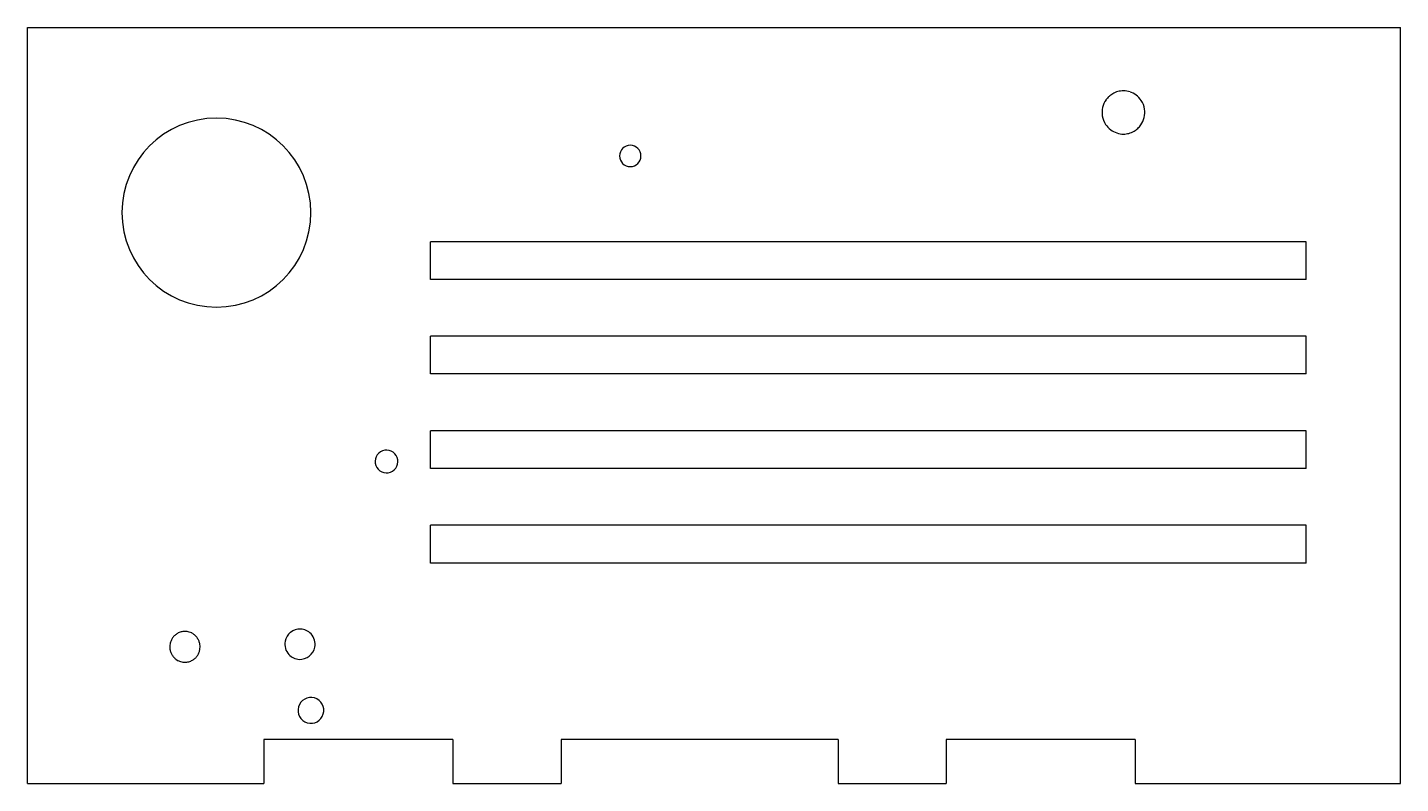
# Model space of a CAD drawing. Header units: millimetres. Extents: x 0 to 218, y 0 to 120.
import ezdxf

# ---------------------------------------------------------------- set-up
doc = ezdxf.new("R2010")
doc.units = ezdxf.units.MM

msp = doc.modelspace()

# ---------------------------------------------------------------- linework, layer by layer
for p, q in [((0, 0), (0, 120)), ((0, 120), (218, 120)), ((218, 0), (218, 120)), ((203, 86), (64, 86)), ((64, 80), (64, 86)), ((203, 80), (203, 86)), ((203, 80), (64, 80)), ((203, 71), (64, 71)), ((64, 65), (64, 71)), ((203, 65), (203, 71)), ((203, 65), (64, 65)), ((203, 56), (64, 56)), ((64, 50), (64, 56)), ((203, 50), (203, 56)), ((203, 50), (64, 50)), ((203, 41), (64, 41)), ((64, 35), (64, 41)), ((203, 35), (203, 41)), ((203, 35), (64, 35)), ((67.55, 7), (37.55, 7)), ((37.55, 7), (37.55, 5)), ((67.55, 7), (67.55, 5)), ((84.72, 7), (84.72, 5)), ((128.72, 7), (84.72, 7)), ((128.72, 7), (128.72, 5)), ((175.88, 7), (145.88, 7)), ((145.88, 7), (145.88, 5)), ((175.88, 7), (175.88, 5)), ((37.55, 5), (37.55, 0)), ((67.55, 5), (67.55, 0)), ((84.72, 5), (84.72, 0)), ((128.72, 5), (128.72, 0)), ((145.88, 5), (145.88, 0)), ((175.88, 5), (175.88, 0)), ((0, 0), (37.55, 0)), ((67.55, 0), (84.72, 0)), ((128.72, 0), (145.88, 0)), ((175.88, 0), (218, 0))]:
    msp.add_line(p, q)
for centre, radius, start, end in [((174.02, 106.52), 3.42, 132.4164, 144.6564), ((174.01, 106.54), 3.4, 120.1368, 132.4161), ((174, 106.55), 3.39, 105.0865, 120.1368), ((174, 106.56), 3.38, 90, 105.0798), ((174, 106.56), 3.38, 71.6504, 90), ((173.99, 106.54), 3.39, 53.3409, 71.6394), ((173.98, 106.53), 3.41, 33.2754, 53.3409), ((174.05, 106.51), 3.45, 166.8115, 188.9327), ((174.04, 106.52), 3.43, 144.6564, 166.8333), ((173.96, 106.51), 3.44, 8.9327, 33.2754), ((173.95, 106.51), 3.45, 346.8115, 368.9327), ((30, 90.61), 15, 90, 270), ((30, 90.61), 15, -90, 90), ((174.04, 106.51), 3.44, 188.9327, 213.2754), ((173.96, 106.51), 3.43, 324.6564, 346.8333), ((174.02, 106.49), 3.41, 213.2754, 233.3409), ((174.01, 106.48), 3.39, 233.3409, 251.6394), ((174, 106.46), 3.38, 251.6504, 270), ((174, 106.46), 3.38, 270, 285.0798), ((174, 106.47), 3.39, 285.0865, 300.1368), ((173.99, 106.48), 3.4, 300.1368, 312.4161), ((173.98, 106.5), 3.42, 312.4164, 324.6564), ((95.7, 99.61), 1.7, 90, 270), ((95.7, 99.61), 1.7, -90, 90), ((57, 51.11), 1.8, 31.83, 211.83), ((57, 51.11), 1.8, -148.17, 31.83), ((25.01, 21.77), 2.38, 105.2738, 120.4499), ((25, 21.79), 2.35, 90, 105.2557), ((25, 21.79), 2.36, 73.2818, 89.9862), ((25, 21.78), 2.37, 63.1122, 73.2818), ((43.26, 22.11), 2.4, 128.0901, 168.6218), ((43.26, 22.1), 2.41, 87.6439, 128.0975), ((43.26, 22.1), 2.41, 43.1591, 87.6439), ((25.1, 21.7), 2.5, 169.1678, 188.8255), ((25.09, 21.7), 2.49, 157.1144, 169.1678), ((25.06, 21.71), 2.46, 144.9949, 157.122), ((25.04, 21.72), 2.44, 132.7748, 144.9949), ((25.02, 21.75), 2.4, 120.4499, 132.774), ((24.98, 21.75), 2.4, 52.9961, 63.1085), ((24.97, 21.74), 2.41, 42.9493, 52.9961), ((24.95, 21.72), 2.45, 32.9727, 42.9497), ((24.94, 21.71), 2.46, 20.8609, 32.9727), ((24.91, 21.7), 2.49, 8.8255, 20.8666), ((24.9, 21.7), 2.5, 349.1678, 368.8255), ((43.26, 22.11), 2.4, 168.6218, 223.1591), ((43.27, 22.11), 2.4, 348.6218, 403.1591), ((25.09, 21.7), 2.49, 188.8255, 200.8666), ((25.06, 21.69), 2.46, 200.8609, 212.9727), ((25.05, 21.68), 2.45, 212.9727, 222.9497), ((25.03, 21.65), 2.41, 222.9493, 232.9961), ((25.02, 21.64), 2.4, 232.9961, 243.1085), ((24.98, 21.64), 2.4, 300.4499, 312.774), ((24.96, 21.67), 2.44, 312.7748, 324.9949), ((24.94, 21.68), 2.46, 324.9949, 337.122), ((24.91, 21.7), 2.49, 337.1144, 349.1678), ((43.26, 22.12), 2.41, 223.1591, 267.6439), ((43.26, 22.12), 2.41, 267.6439, 308.0975), ((43.27, 22.11), 2.4, 308.0901, 348.6218), ((25, 21.62), 2.37, 243.1122, 253.2818), ((25, 21.61), 2.36, 253.2818, 269.9862), ((25, 21.6), 2.35, 269.9862, 285.2626), ((24.99, 21.63), 2.38, 285.2669, 300.4499), ((45, 11.61), 2.05, -16.2602, 163.7398), ((45, 11.61), 2.05, 163.7398, 343.7398)]:
    msp.add_arc(centre, radius, start, end)

doc.saveas('drawing.dxf')
